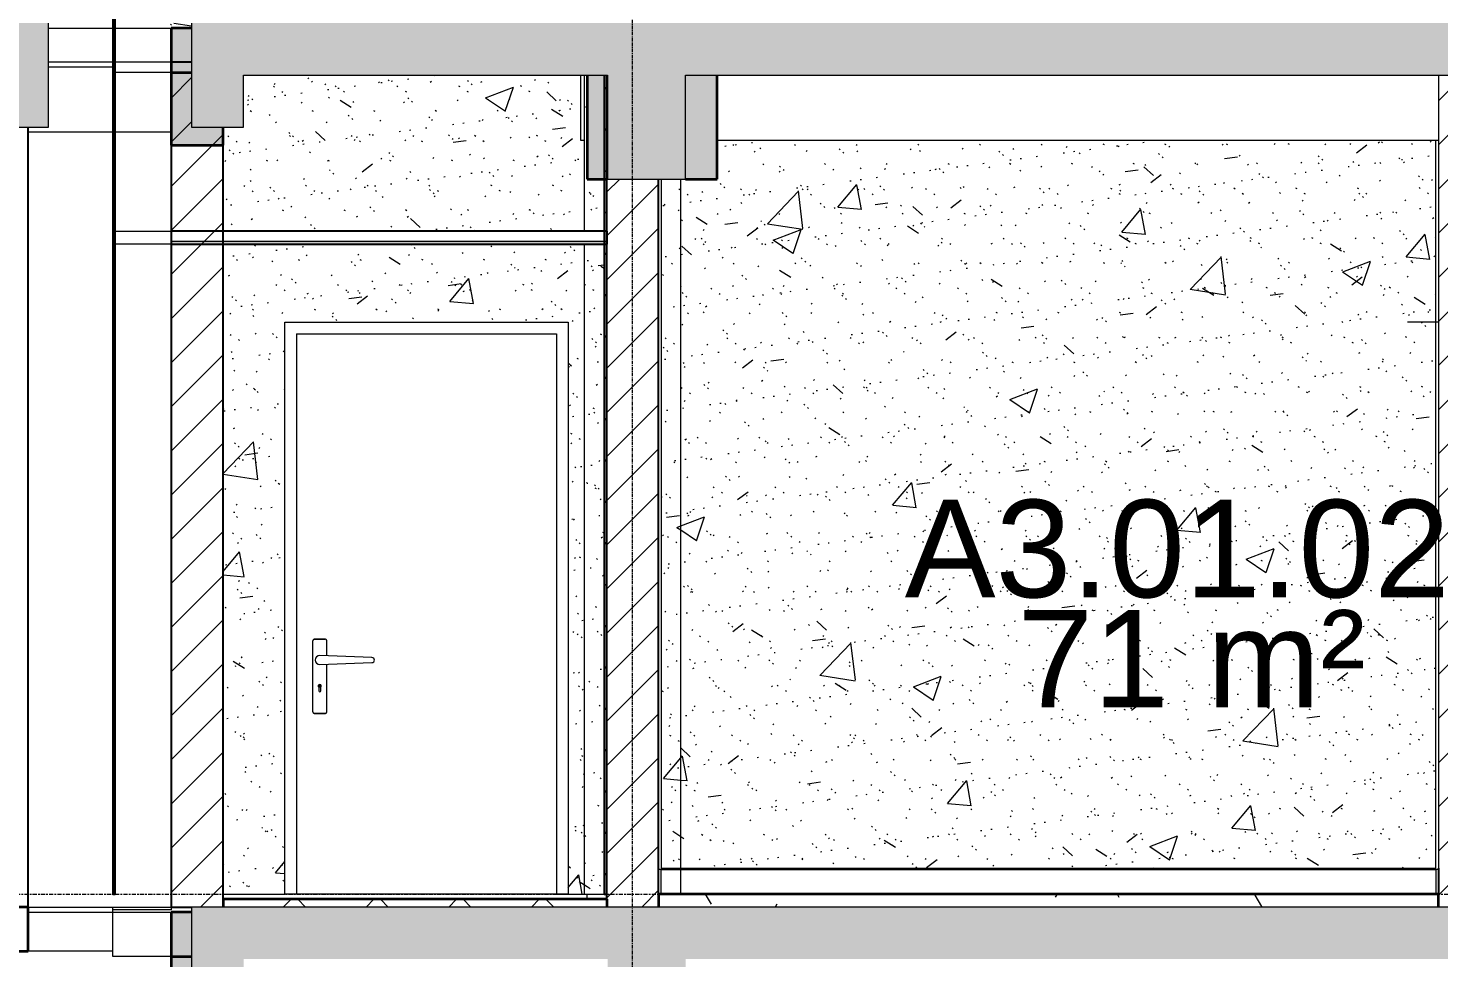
# Model space of a CAD drawing. Header units: millimetres. Extents: x 3451 to 201731, y -8641 to 35300.
# Drawn here: x 128366 to 133792, y 1955 to 5530 of the extents above; entities that cross this region are included whole.
import ezdxf

# ---------------------------------------------------------------- set-up
doc = ezdxf.new("R2010")
doc.units = ezdxf.units.MM
doc.linetypes.add('Centre', pattern=[31.75, 6.35, -4.7625, 15.875, -4.7625])
doc.linetypes.add('Grid Line', pattern=[22.225, 12.7, -3.175, 3.175, -3.175])
for name, color, linetype, lineweight in [('0-2', 50, 'Continuous', 5), ('A-AREA-IDEN', 2, 'Continuous', 9), ('A-CLNG', 13, 'Continuous', 9), ('A-CLNG-1', 13, 'Continuous', 25), ('A-CLNG-PATT-1', 13, 'Continuous', 9), ('A-DETL-GENF-1', 7, 'Continuous', 9), ('A-DETL-THIN', 151, 'Continuous', 9), ('A-DOOR', 31, 'Continuous', 9), ('A-DOOR-2', 50, 'Continuous', 18), ('A-DOOR-FRAM', 31, 'Continuous', 9), ('A-FLOR', 192, 'Continuous', 9), ('A-FLOR-1', 10, 'Continuous', 35), ('A-FLOR-2', 7, 'Continuous', 9), ('A-FLOR-3', 192, 'Continuous', 35), ('A-FLOR-HRAL', 11, 'Continuous', 9), ('A-FLOR-HRAL-1', 253, 'Continuous', 9), ('A-FLOR-HRAL-2', 53, 'Continuous', 18), ('A-FLOR-LEVL-2', 51, 'Centre', 9), ('A-FLOR-PATT-1', 7, 'Continuous', 9), ('A-FLOR-PATT-3', 8, 'Continuous', 9), ('A-FLOR-PATT-4', 67, 'Continuous', 9), ('A-WALL', 113, 'Continuous', 9), ('A-WALL-1', 113, 'Continuous', 25), ('A-WALL-2', 250, 'Continuous', 25), ('A-WALL-3', 7, 'Continuous', 9), ('A-WALL-PATT-2', 9, 'Continuous', 9), ('A-WALL-PATT-4', 111, 'Continuous', 9), ('I-WALL', 2, 'Continuous', 9), ('I-WALL-1', 7, 'Continuous', 9), ('I-WALL-2', 2, 'Continuous', 25), ('S-BEAM-1', 12, 'Continuous', 5), ('S-BEAM-2', 10, 'Continuous', 35), ('S-BEAM-3', 7, 'Continuous', 9), ('S-COLS-1', 7, 'Continuous', 9), ('S-GRID-1', 1, 'Grid Line', 9)]:
    doc.layers.add(name, color=color, linetype=linetype, lineweight=lineweight)
doc.styles.add('Arial_1', font='arial.ttf', dxfattribs={"height": 375})
pattern_1 = [(50, (-51987.05, 14125), (1093.104, -95.634), [114.3, -1257.3]), (355, (-51987, 14125), (-211.46, 1146.34), [91.44, -1005.84]), (100.451, (-51896, 14117), (881.656, 1050.7), [97.14, -1068.54]), (46.184, (-51987, 14429.8), (1626.475, -252.26), [171.45, -1885.95]), (96.636, (-51851.5, 14408.8), (1424.42, 1484.57), [145.71, -1602.81]), (351.184, (-51987, 14429.8), (1424.43, 1484.55), [137.16, -1508.76]), (21, (-51834.65, 14353.6), (909.686, -613.59), [114.3, -1257.3]), (326, (-51834.7, 14353.6), (370.81, 1105.13), [91.44, -1005.84]), (71.451, (-51758.8, 14302.5), (1280.503, 491.53), [97.14, -1068.54]), (37.5, (-51987.05, 14125), (18.531, 507.33), [50.292, -943.356, 50.292, -970.788, -1009.65]), (37.5, (-51987.05, 14125), (18.531, 507.33), [-2014.728, 50.292, -959.358]), (7.5, (-51987.05, 14125), (400.918, 601.084), [50.292, -531.876, 50.292, -920.496, -384.81]), (7.5, (-51987.05, 14125), (400.918, 601.084), [-1552.956, 50.292, -334.518]), (327.5, (-52326.9, 14125), (813.545, -34.374), [50.292, -330.708, 50.292, -1138.428, -1577.34]), (327.5, (-52326.9, 14125), (813.545, -34.374), [-1569.72, 50.292, -1527.048]), (317.5, (-52479.3, 14125), (888.775, 152.56), [50.292, -445.008, 50.292, -739.14, -1120.14]), (317.5, (-52479.3, 14125), (888.775, 152.56), [-1284.73, 50.29, -1069.85])]
pattern_2 = [(37.5, (-51987.05, 14125), (-4.7995, 146.8239), [5.029, -110.795, 5.029, -124.511, -123.825]), (37.5, (-51987.05, 14125), (-4.7995, 146.8239), [-245.364, 5.029, -118.796]), (7.5, (-51987.05, 14125), (134.8574, 215.0472), [5.029, -57.455, 5.029, -99.365, -40.005]), (7.5, (-51987.05, 14125), (134.8574, 215.0472), [-166.878, 5.029, -34.976]), (327.5, (-52080.78, 14125), (237.29776, 0.4316), [5.029, -33.071, 5.029, -132.131, -179.07]), (327.5, (-52080.78, 14125), (237.29776, 0.4316), [-175.26, 5.029, -174.041]), (317.5, (-52080.78, 14125), (229.067, 66.8792), [5.029, -14.021, 5.029, -84.887, -102.87]), (317.5, (-52080.78, 14125), (229.067, 66.8792), [-108.966, 5.029, -97.841])]
pattern_3 = [(50, (148640.8, 14125), (1093.104, -95.634), [114.3, -1257.3]), (355, (148640.8, 14125), (-211.457, 1146.34), [91.44, -1005.84]), (100.451, (148731.9, 14117), (881.656, 1050.7), [97.14, -1068.54]), (46.184, (148640.8, 14429.8), (1626.475, -252.26), [171.45, -1885.95]), (96.636, (148776.3, 14408.8), (1424.42, 1484.57), [145.71, -1602.81]), (351.184, (148640.8, 14429.8), (1424.43, 1484.55), [137.16, -1508.76]), (21, (148793.2, 14353.6), (909.686, -613.59), [114.3, -1257.3]), (326, (148793.2, 14353.6), (370.81, 1105.13), [91.44, -1005.84]), (71.451, (148869, 14302.5), (1280.503, 491.53), [97.14, -1068.54]), (37.5, (148640.8, 14125), (18.5313, 507.33), [50.292, -943.356, 50.292, -970.788, -1009.65]), (37.5, (148640.8, 14125), (18.5313, 507.33), [-2014.728, 50.292, -959.358]), (7.5, (148640.8, 14125), (400.918, 601.084), [50.292, -531.876, 50.292, -920.496, -384.81]), (7.5, (148640.8, 14125), (400.918, 601.084), [-1552.956, 50.292, -334.518]), (327.5, (148300.93, 14125), (813.545, -34.374), [50.292, -330.708, 50.292, -1138.428, -1577.34]), (327.5, (148300.93, 14125), (813.545, -34.374), [-1569.72, 50.292, -1527.048]), (317.5, (148148.5, 14125), (888.775, 152.56), [50.292, -445.008, 50.292, -739.14, -1120.14]), (317.5, (148148.5, 14125), (888.775, 152.56), [-1284.73, 50.29, -1069.85])]
pattern_4 = [(37.5, (148640.78, 14125), (-4.79953, 146.8239), [5.029, -110.795, 5.029, -124.511, -123.825]), (37.5, (148640.78, 14125), (-4.79953, 146.8239), [-245.364, 5.029, -118.796]), (7.5, (148640.78, 14125), (134.8574, 215.0472), [5.029, -57.455, 5.029, -99.365, -40.005]), (7.5, (148640.78, 14125), (134.8574, 215.0472), [-166.878, 5.029, -34.976]), (327.5, (148547.06, 14125), (237.29776, 0.4316), [5.029, -33.071, 5.029, -132.131, -179.07]), (327.5, (148547.06, 14125), (237.29776, 0.4316), [-175.26, 5.029, -174.041]), (317.5, (148547.06, 14125), (229.067, 66.8792), [5.029, -14.021, 5.029, -84.887, -102.87]), (317.5, (148547.06, 14125), (229.067, 66.8792), [-108.966, 5.029, -97.841])]
pattern_5 = [(45, (148640.78, 14125), (-79.5495, 79.5495), [])]
pattern_6 = [(45, (148640.78, 14125), (-84.8528, 84.8528), [])]

# ---------------------------------------------------------------- blocks, each defined once
blk = doc.blocks.new('NCV_TKTC_KET CAU_rvt-2-TKCS_MẶT CẮT D')
at = {"layer": 'A-FLOR-PATT-1'}
for points in [[(-71711.9, 5360), (-71633.3, 5360), (-71633.3, 5530), (-71711.9, 5530), (-71711.9, 5522.1)], [(-71711.9, 1960), (-71633.3, 1960), (-71633.3, 2130), (-71711.9, 2130)]]:
    blk.add_hatch(color=256, dxfattribs=at).paths.add_polyline_path(points)
at = {"layer": 'S-BEAM-1'}
for points in [[(-71633.3, 5080), (-71511.9, 5080), (-71511.9, 5150), (-71633.3, 5150), (-71633.3, 5530), (-71711.9, 5530), (-71711.9, 5080)], [(-71531.7, 1680), (-71511.9, 1680), (-71511.9, 1750), (-71633.3, 1750), (-71633.3, 2130), (-71711.9, 2130), (-71711.9, 1680), (-71633.3, 1680)]]:
    blk.add_hatch(color=256, dxfattribs=at).paths.add_polyline_path(points)
h = blk.add_hatch(color=256, dxfattribs=at)
h.paths.add_polyline_path([(-70111.9, 4950), (-70033.1, 4950), (-70033.1, 5350), (-70111.9, 5350), (-70111.9, 5181.5)])
h.paths.add_polyline_path([(-69611.9, 4950), (-69611.9, 5350), (-69733.1, 5350), (-69733.1, 4950)])
at = {"layer": 'A-FLOR-1'}
for p, q in [((-71633.3, 5530), (-71711.9, 5530)), ((-71711.9, 5530), (-71711.9, 5360)), ((-71711.9, 5360), (-71633.3, 5360)), ((-72261.9, 2150), (-72716.9, 2150)), ((-72261.9, 1980), (-72261.9, 2150)), ((-71633.3, 2130), (-71711.9, 2130)), ((-71711.9, 2130), (-71711.9, 1960)), ((-72716.9, 1980), (-72261.9, 1980)), ((-71711.9, 1960), (-71633.3, 1960))]:
    blk.add_line(p, q, dxfattribs=at)
at = {"layer": 'A-FLOR-2'}
for p, q in [((-71926.9, 5530), (-71711.9, 5530)), ((-71936.9, 5380), (-72183.4, 5380)), ((-71711.9, 5360), (-71926.9, 5360)), ((-72261.9, 2150), (-71936.9, 2150)), ((-71936.9, 1980), (-71936.9, 2150)), ((-71936.9, 1960), (-71936.9, 2130)), ((-71936.9, 2130), (-71711.9, 2130)), ((-71936.9, 1980), (-72261.9, 1980)), ((-71711.9, 1960), (-71936.9, 1960))]:
    blk.add_line(p, q, dxfattribs=at)
at = {"layer": 'S-BEAM-2'}
for p, q in [((-71633.3, 5530), (-71711.9, 5530)), ((-71711.9, 5530), (-71711.9, 5080)), ((-70111.9, 5350), (-70111.9, 4950)), ((-69611.9, 4950), (-69611.9, 5350)), ((-71511.9, 5080), (-71511.9, 5150)), ((-71711.9, 5080), (-71511.9, 5080)), ((-70111.9, 4950), (-70033.1, 4950)), ((-69733.1, 4950), (-69611.9, 4950)), ((-71633.3, 2130), (-71711.9, 2130)), ((-71711.9, 2130), (-71711.9, 1680))]:
    blk.add_line(p, q, dxfattribs=at)
at = {"layer": 'S-BEAM-3'}
for p, q in [((-72183.4, 5530), (-71936.9, 5530)), ((-71926.9, 5530), (-71711.9, 5530)), ((-70136.9, 5350), (-70136.9, 5100)), ((-71936.9, 5130), (-72261.9, 5130)), ((-71711.9, 5130), (-71926.9, 5130)), ((-70136.9, 5100), (-70121.9, 5100)), ((-69611.9, 5100), (-66836.9, 5100)), ((-72261.9, 2130), (-71711.9, 2130))]:
    blk.add_line(p, q, dxfattribs=at)
at = {"layer": 'S-COLS-1'}
for p, q in [((-69761.9, 2295), (-69761.9, 2300)), ((-70111.9, 2180), (-70111.9, 2200))]:
    blk.add_line(p, q, dxfattribs=at)
blk = doc.blocks.new('DOOR_CW_01 CANH MO-PANEL KINH - DIG_02-800x2200-CỬA NHÔM KÍNH-400864-TKCS_MẶT CẮT D')
at = {"layer": 'A-DOOR-2'}
blk.add_line((-37936.9, 7800), (-38056.9, 7800), dxfattribs=at)
blk = doc.blocks.new('Railing - Railing-977363-TKCS_MẶT CẮT D')
at = {"layer": 'A-FLOR-HRAL-1'}
for p, q in [((-69826.9, 2295), (-69751.9, 2295)), ((-69751.9, 2200), (-69751.9, 2295)), ((-69751.9, 2295), (-66846.9, 2295)), ((-66836.9, 2295), (-66846.9, 2295)), ((-66846.9, 2295), (-66846.9, 2200))]:
    blk.add_line(p, q, dxfattribs=at)
at = {"layer": 'A-FLOR-HRAL-2'}
for p, q in [((-69826.9, 2295), (-69836.9, 2295)), ((-69836.9, 2295), (-69836.9, 2200)), ((-69826.9, 2200), (-69826.9, 2295)), ((-69836.9, 2200), (-69826.9, 2200))]:
    blk.add_line(p, q, dxfattribs=at)
blk = doc.blocks.new('NCV_TKTC_TANG 1_rvt-2-TKCS_MẶT CẮT D')
at = {"layer": 'A-FLOR-PATT-4'}
h = blk.add_hatch(dxfattribs=at)
h.set_pattern_fill('FP_33', color=256, style=0, pattern_type=2)
h.set_pattern_definition([(0, (-51987.05, 14125), (609.6, 152.4), [50.292, -406.908, 50.292, -406.908, -2438.4]), (0, (-51987.05, 14125), (609.6, 152.4), [-914.4, 50.292, -864.108, 50.292, -406.908, -1066.8]), (0, (-51987.05, 14125), (609.6, 152.4), [-2286, 50.292, -254.508, 50.292, -711.708]), (120, (-51758.45, 14201.2), (-436.7823, 451.7291), [50.292, -406.908, 50.292, -2845.308]), (120, (-51758.45, 14201.2), (-436.7823, 451.7291), [-507.492, -406.908, 50.292, -864.108, -1524]), (120, (-51758.45, 14201.2), (-436.7823, 451.7291), [-1828.8, 50.292, -406.908, 50.292, -1016.508]), (120, (-51758.45, 14201.2), (-436.7823, 451.7291), [-2336.292, -254.508, 50.292, -711.708]), (240, (-51682.25, 14506), (-172.8177, -604.1291), [50.292, -406.908, 50.292, -406.908, -2438.4]), (240, (-51682.25, 14506), (-172.8177, -604.1291), [-914.4, 50.292, -864.108, 50.292, -406.908, -1066.8]), (240, (-51682.25, 14506), (-172.8177, -604.1291), [-2286, 50.292, -254.508, 50.292, -711.708])])
h.paths.add_polyline_path([(-67613.3, 2150), (-66836.9, 2150), (-66836.9, 2200), (-69836.9, 2200), (-69836.9, 2150), (-68919.5, 2150)])
at = {"layer": 'A-WALL-PATT-2'}
h = blk.add_hatch(dxfattribs=at)
h.set_pattern_fill('FP_32', color=256, style=0, pattern_type=2)
h.set_pattern_definition([(45, (-51987.05, 14125), (-84.8528, 84.8528), [])])
h.paths.add_polyline_path([(-66736.9, 2150), (-66736.9, 5350), (-66836.9, 5350), (-66836.9, 2150)])
h = blk.add_hatch(dxfattribs=at)
h.set_pattern_fill('FP_35', color=256, style=0, pattern_type=2)
h.set_pattern_definition(pattern_1)
h.paths.add_polyline_path([(-69751.9, 2300), (-66846.9, 2300), (-66846.9, 5100), (-69611.9, 5100), (-69611.9, 4950), (-69751.9, 4950), (-69751.9, 2437.7)])
h = blk.add_hatch(dxfattribs=at)
h.set_pattern_fill('FP_36', color=256, style=0, pattern_type=2)
h.set_pattern_definition(pattern_2)
h.paths.add_polyline_path([(-69751.9, 2300), (-66846.9, 2300), (-66846.9, 5100), (-69611.9, 5100), (-69611.9, 4950), (-69751.9, 4950), (-69751.9, 2437.7)])
h = blk.add_hatch(dxfattribs=at)
h.set_pattern_fill('FP_35', color=256, style=0, pattern_type=2)
h.set_pattern_definition(pattern_1)
h.paths.add_polyline_path([(-69751.9, 2300), (-69751.9, 4950), (-69826.9, 4950), (-69826.9, 2300)])
h = blk.add_hatch(dxfattribs=at)
h.set_pattern_fill('FP_36', color=256, style=0, pattern_type=2)
h.set_pattern_definition(pattern_2)
h.paths.add_polyline_path([(-69751.9, 2300), (-69751.9, 4950), (-69826.9, 4950), (-69826.9, 2300)])
at = {"layer": 'A-FLOR-1'}
for p, q in [((-66836.9, 2200), (-69836.9, 2200)), ((-69836.9, 2200), (-69836.9, 2150)), ((-66836.9, 2150), (-66836.9, 2200))]:
    blk.add_line(p, q, dxfattribs=at)
at = {"layer": 'A-WALL-2'}
blk.add_line((-66836.9, 2300), (-66836.9, 2150), dxfattribs=at)
at = {"layer": 'A-WALL-3'}
blk.add_line((-66836.9, 5350), (-66836.9, 2300), dxfattribs=at)
at = {"layer": 'I-WALL-1'}
for p, q in [((-66846.9, 2300), (-66846.9, 5100)), ((-69826.9, 4950), (-69826.9, 2300)), ((-69751.9, 2300), (-69751.9, 4950)), ((-69826.9, 2300), (-69751.9, 2300)), ((-69751.9, 2300), (-66846.9, 2300))]:
    blk.add_line(p, q, dxfattribs=at)
at = {"layer": 'A-DOOR'}
blk.add_blockref('DOOR_CW_01 CANH MO-PANEL KINH - DIG_02-800x2200-CỬA NHÔM KÍNH-400864-TKCS_MẶT CẮT D', (-28900, -3400), dxfattribs=at)
at = {"layer": 'A-FLOR-HRAL'}
blk.add_blockref('Railing - Railing-977363-TKCS_MẶT CẮT D', (0, 0), dxfattribs=at)
blk = doc.blocks.new('FD_05 - FD_05-1000x2200mm-835434-TKCS_MẶT CẮT D')
at = {"layer": 'A-DOOR'}
for p, q in [((-71167.8, 3172.5), (-71167.8, 2902.5)), ((-71120.3, 3180), (-71160.3, 3180)), ((-71160.3, 3180), (-71120.3, 3180)), ((-71112.8, 3116.5), (-71112.8, 3172.5)), ((-70939.9, 3110), (-71140.3, 3117.5)), ((-71140.3, 3082.5), (-70939.9, 3090)), ((-71112.8, 2902.5), (-71112.8, 3083.5)), ((-71143.8, 2995.1), (-71143.8, 2981.2)), ((-71141, 2997), (-71141, 3003)), ((-71139.6, 3003), (-71139.6, 2997)), ((-71136.8, 2981.2), (-71136.8, 2995.1)), ((-71160.3, 2895), (-71120.3, 2895)), ((-71120.3, 2895), (-71160.3, 2895))]:
    blk.add_line(p, q, dxfattribs=at)
at = {"layer": 'A-DOOR', "flags": 128}
for points in [[(-71160.3, 3180), (-71160.6, 3180), (-71160.9, 3180), (-71161.2, 3179.9), (-71161.5, 3179.9), (-71161.8, 3179.9), (-71162.1, 3179.8), (-71162.4, 3179.7), (-71162.7, 3179.6), (-71163, 3179.5), (-71163.2, 3179.4), (-71163.5, 3179.3), (-71163.8, 3179.2), (-71164, 3179), (-71164.3, 3178.9), (-71164.5, 3178.7), (-71164.8, 3178.5), (-71165, 3178.3), (-71165.3, 3178.1), (-71165.5, 3177.9), (-71165.7, 3177.7), (-71165.9, 3177.5), (-71166.1, 3177.3), (-71166.3, 3177), (-71166.5, 3176.8), (-71166.6, 3176.6), (-71166.8, 3176.3), (-71166.9, 3176), (-71167.1, 3175.8), (-71167.2, 3175.5), (-71167.3, 3175.2), (-71167.4, 3174.9), (-71167.5, 3174.7), (-71167.6, 3174.4), (-71167.6, 3174.1), (-71167.7, 3173.8), (-71167.7, 3173.5), (-71167.8, 3173.2), (-71167.8, 3172.9), (-71167.8, 3172.6), (-71167.8, 3172.5)], [(-71112.8, 3172.5), (-71112.8, 3172.8), (-71112.8, 3173.1), (-71112.9, 3173.4), (-71112.9, 3173.7), (-71113, 3174), (-71113, 3174.3), (-71113.1, 3174.6), (-71113.2, 3174.9), (-71113.3, 3175.1), (-71113.4, 3175.4), (-71113.5, 3175.7), (-71113.7, 3176), (-71113.8, 3176.2), (-71114, 3176.5), (-71114.1, 3176.7), (-71114.3, 3177), (-71114.5, 3177.2), (-71114.7, 3177.4), (-71114.9, 3177.7), (-71115.1, 3177.9), (-71115.3, 3178.1), (-71115.5, 3178.3), (-71115.8, 3178.5), (-71116, 3178.6), (-71116.3, 3178.8), (-71116.5, 3179), (-71116.8, 3179.1), (-71117, 3179.3), (-71117.3, 3179.4), (-71117.6, 3179.5), (-71117.9, 3179.6), (-71118.2, 3179.7), (-71118.4, 3179.8), (-71118.7, 3179.8), (-71119, 3179.9), (-71119.3, 3179.9), (-71119.6, 3180), (-71119.9, 3180), (-71120.2, 3180), (-71120.3, 3180)], [(-71167.8, 2902.5), (-71167.8, 2902.2), (-71167.8, 2901.9), (-71167.8, 2901.6), (-71167.7, 2901.3), (-71167.7, 2901), (-71167.6, 2900.7), (-71167.5, 2900.4), (-71167.4, 2900.1), (-71167.3, 2899.9), (-71167.2, 2899.6), (-71167.1, 2899.3), (-71167, 2899), (-71166.8, 2898.8), (-71166.7, 2898.5), (-71166.5, 2898.3), (-71166.3, 2898), (-71166.1, 2897.8), (-71165.9, 2897.6), (-71165.7, 2897.3), (-71165.5, 2897.1), (-71165.3, 2896.9), (-71165.1, 2896.7), (-71164.9, 2896.5), (-71164.6, 2896.4), (-71164.4, 2896.2), (-71164.1, 2896), (-71163.8, 2895.9), (-71163.6, 2895.7), (-71163.3, 2895.6), (-71163, 2895.5), (-71162.7, 2895.4), (-71162.5, 2895.3), (-71162.2, 2895.2), (-71161.9, 2895.2), (-71161.6, 2895.1), (-71161.3, 2895.1), (-71161, 2895), (-71160.7, 2895), (-71160.4, 2895), (-71160.3, 2895)], [(-71120.3, 2895), (-71120, 2895), (-71119.7, 2895), (-71119.4, 2895.1), (-71119.1, 2895.1), (-71118.8, 2895.1), (-71118.5, 2895.2), (-71118.3, 2895.3), (-71118, 2895.4), (-71117.7, 2895.5), (-71117.4, 2895.6), (-71117.1, 2895.7), (-71116.9, 2895.8), (-71116.6, 2896), (-71116.3, 2896.1), (-71116.1, 2896.3), (-71115.8, 2896.5), (-71115.6, 2896.7), (-71115.4, 2896.9), (-71115.1, 2897.1), (-71114.9, 2897.3), (-71114.7, 2897.5), (-71114.5, 2897.7), (-71114.3, 2898), (-71114.2, 2898.2), (-71114, 2898.5), (-71113.8, 2898.7), (-71113.7, 2899), (-71113.6, 2899.2), (-71113.4, 2899.5), (-71113.3, 2899.8), (-71113.2, 2900.1), (-71113.1, 2900.4), (-71113, 2900.7), (-71113, 2900.9), (-71112.9, 2901.2), (-71112.9, 2901.5), (-71112.8, 2901.8), (-71112.8, 2902.1), (-71112.8, 2902.4), (-71112.8, 2902.5)]]:
    blk.add_lwpolyline(points, dxfattribs=at)
at = {"layer": 'A-DOOR'}
for centre, radius, start, end in [((-71160.3, 3172.5), 7.5, 150, 180), ((-71160.3, 3172.5), 7.5, 90, 120), ((-71120.3, 3172.5), 7.5, 60, 90), ((-71120.3, 3172.5), 7.5, 0, 30), ((-71140.3, 3100), 17.5, 90, 180), ((-71140.3, 3100), 17.5, 180, 270), ((-70940.3, 3100), 10, 0, 87.8544), ((-70940.3, 3100), 10, 272.1456, 0), ((-71140.3, 3000), 6, 305.6853, 234.3147), ((-71140.3, 3003), 0.7, 0, 180), ((-71140.3, 3003), 0.7, 0, 180), ((-71140.3, 2997), 0.7, 180, 0), ((-71140.3, 2997), 0.7, 180, 0), ((-71140.3, 2981.2), 3.5, 180, 0), ((-71160.3, 2902.5), 7.5, 180, 210), ((-71160.3, 2902.5), 7.5, 240, 270), ((-71120.3, 2902.5), 7.52, 270, 300), ((-71120.3, 2902.5), 7.52, 330, 0)]:
    blk.add_arc(centre, radius, start, end, dxfattribs=at)
at = {"layer": 'A-DOOR-FRAM'}
for p, q in [((-71230.3, 4355), (-71230.3, 2200)), ((-71230.3, 4355), (-70230.3, 4355)), ((-70230.3, 4355), (-70230.3, 2200)), ((-71230.3, 2200), (-71275.3, 2200)), ((-70230.3, 2200), (-70185.3, 2200))]:
    blk.add_line(p, q, dxfattribs=at)

msp = doc.modelspace()

# ---------------------------------------------------------------- hatches: boundary and pattern name
at = {"layer": 'A-CLNG-PATT-1'}
h = msp.add_hatch(dxfattribs=at)
h.set_pattern_fill('FP_41', color=256, style=0, pattern_type=2)
h.set_pattern_definition([(0, (148640.78, 14125), (1219.2, 304.8), [50.292, -864.108, 50.292, -864.108, -4876.8]), (0, (148640.78, 14125), (1219.2, 304.8), [-1828.8, 50.292, -1778.508, 50.292, -864.108, -2133.6]), (0, (148640.78, 14125), (1219.2, 304.8), [-4572, 50.292, -559.308, 50.292, -1473.708]), (120, (149097.98, 14277.4), (-873.5645, 903.458), [50.292, -864.108, 50.292, -5740.908]), (120, (149097.98, 14277.4), (-873.5645, 903.458), [-964.692, -864.108, 50.292, -1778.508, -3048]), (120, (149097.98, 14277.4), (-873.5645, 903.458), [-3657.6, 50.292, -864.108, 50.292, -2083.308]), (120, (149097.98, 14277.4), (-873.5645, 903.458), [-4622.292, -559.308, 50.292, -1473.708]), (240, (149250.38, 14887), (-345.6355, -1208.258), [50.292, -864.108, 50.292, -5740.908]), (240, (149250.38, 14887), (-345.6355, -1208.258), [-964.692, -864.108, 50.292, -1778.508, -3048]), (240, (149250.38, 14887), (-345.6355, -1208.258), [-3657.6, 50.292, -864.108, 50.292, -2083.308]), (240, (149250.38, 14887), (-345.6355, -1208.258), [-4622.292, -559.308, 50.292, -1473.708])])
h.paths.add_polyline_path([(166974.2, 4700), (167090.9, 4700), (167090.9, 4710), (165090.5, 4710), (165090.5, 4700), (165668.1, 4700)])
h.paths.add_polyline_path([(128915.9, 4700), (130592.5, 4700), (130592.5, 4710), (128915.9, 4710)])
h.paths.add_polyline_path([(151465.9, 4700), (154590.9, 4700), (154590.9, 4710), (151465.9, 4710)])
at = {"layer": 'A-DETL-GENF-1'}
h = msp.add_hatch(color=256, dxfattribs=at)
h.paths.add_polyline_path([(160692.2, 4950), (160692.2, 5350), (167092.5, 5350), (167092.5, 5100), (167692.5, 5100), (167692.5, 5350), (171492.9, 5350), (171492.9, 5150), (171692.9, 5150), (171692.9, 5350), (175790.9, 5350), (175790.9, 4950), (176090.9, 4950), (176090.9, 5550), (151265.9, 5550), (151265.9, 5150), (151467.6, 5150), (151467.6, 5350), (154892.5, 5350), (154892.5, 5150), (155092.5, 5150), (155092.5, 5350), (156090.8, 5350), (156090.8, 4950), (156392.5, 4950), (156392.5, 5350), (160390.5, 5350), (160390.5, 4950), (160443.5, 4950)])
h.paths.add_polyline_path([(139044.6, 4950), (139044.6, 5350), (143794.6, 5350), (143794.6, 5150), (143994.6, 5150), (143994.6, 5350), (146969.9, 5350), (146969.9, 4950), (147269.9, 4950), (147269.9, 5350), (148965.9, 5350), (148965.9, 5150), (149165.9, 5151.3), (149165.9, 5550), (128994.6, 5550), (128994.6, 5150), (129194.6, 5150), (129194.6, 5350), (130594.7, 5350), (130594.7, 4950), (130894.7, 4950), (130894.7, 5350), (135595.5, 5350), (135595.5, 5150), (135794.6, 5150), (135794.6, 5350), (138744.6, 5350), (138744.6, 4950), (138892.2, 4950)])
h.paths.add_polyline_path([(122392.5, 4950), (122694.6, 4950), (122694.6, 5550), (122392.5, 5550)])
h.paths.add_polyline_path([(126828.8, 5150), (126828.8, 5350), (128244.5, 5350), (128244.5, 5150), (128444.5, 5150), (128443, 5550), (126628.8, 5550), (126628.8, 5150)])
h = msp.add_hatch(color=256, dxfattribs=at)
h.paths.add_polyline_path([(160443.5, 1550), (160692.2, 1550), (160692.2, 1950), (167092.5, 1950), (167092.5, 1700), (167692.5, 1700), (167692.5, 1950), (171492.9, 1950), (171492.9, 1750), (171692.9, 1750), (171692.9, 1950), (175790.9, 1950), (175790.9, 1550), (176090.9, 1550), (176090.9, 2150), (151265.9, 2150), (151265.9, 1750), (151465.9, 1750), (151465.9, 1950), (154892.5, 1950), (154892.5, 1750), (155092.5, 1750), (155092.5, 1950), (156090.8, 1950), (156090.8, 1550), (156392.5, 1550), (156392.5, 1950), (160390.5, 1950), (160390.5, 1550)])
h.paths.add_polyline_path([(138892.2, 1550), (139044.6, 1550), (139044.6, 1950), (143794.6, 1950), (143794.6, 1750), (143994.6, 1750), (143994.6, 1950), (146969.9, 1950), (146969.9, 1550), (147269.9, 1550), (147269.9, 1950), (148965.9, 1950), (148965.9, 1750), (149165.9, 1750), (149165.9, 2150), (128994.6, 2150), (128994.6, 1750), (129194.6, 1750), (129194.6, 1950), (130594.7, 1950), (130594.7, 1550), (130894.7, 1550), (130894.7, 1950), (135595.5, 1950), (135595.5, 1750), (135794.6, 1750), (135794.6, 1950), (138744.6, 1950), (138744.6, 1550)])
h.paths.add_polyline_path([(127790, 1750), (127910.9, 1750), (127910.9, 2150), (127710.9, 2150), (127710.9, 1750)])
at = {"layer": 'A-FLOR-PATT-3'}
h = msp.add_hatch(dxfattribs=at)
h.set_pattern_fill('FP_49', color=256, style=0, pattern_type=2)
h.set_pattern_definition([(45, (148640.78, 14125), (-159.099, 159.099), []), (135, (148640.78, 14125), (-159.099, -159.099), [])])
h.paths.add_polyline_path([(166974.2, 2150), (167090.9, 2150), (167090.9, 2180), (165090.5, 2180), (165090.5, 2150), (166647.7, 2150)])
h.paths.add_polyline_path([(153340.9, 2150), (154590.9, 2150), (154590.9, 2180), (151465.9, 2180), (151465.9, 2150), (152606.6, 2150)])
h.paths.add_polyline_path([(148374.6, 2150), (149162.7, 2150), (149162.7, 2180), (147192.5, 2180), (147192.5, 2150), (147382.1, 2150)])
h.paths.add_polyline_path([(129749.2, 2150), (130592.5, 2150), (130592.5, 2180), (129115.9, 2180), (129115.9, 2150), (129194.6, 2150)])
at = {"layer": 'A-WALL-PATT-4'}
h = msp.add_hatch(dxfattribs=at)
h.set_pattern_fill('FP_35', color=256, style=0, pattern_type=2)
h.set_pattern_definition(pattern_3)
h.paths.add_polyline_path([(127830.9, 2200), (127830.9, 5130), (127591, 5130), (127591, 4750), (127516, 4750), (127516, 2200), (127790, 2200)])
h.paths.add_polyline_path([(126375.9, 2200), (127316, 2200), (127316, 4750), (126120.9, 4750), (126120.9, 3670.5), (126370.9, 3488.9), (126370.9, 3476.5), (126375.9, 3472.9), (126375.9, 2338.9), (126370.9, 2338.9), (126370.9, 2200)])
h.paths.add_polyline_path([(126365.9, 2388.9), (126365.9, 2480.2), (126120.9, 2658.2), (126120.9, 2388.9), (126364.5, 2388.9)])
h.paths.add_polyline_path([(126365.9, 2492.5), (126365.9, 3480.2), (126271.9, 3548.5), (126271.9, 2560.8)])
h.paths.add_polyline_path([(126261.9, 2568.1), (126261.9, 3555.7), (126167.9, 3624), (126167.9, 2636.4), (126248.5, 2577.8)])
h.paths.add_polyline_path([(126157.9, 2643.6), (126157.9, 3631.3), (126120.9, 3658.2), (126120.9, 2670.5)])
h.paths.add_polyline_path([(126251.3, 5500), (126182, 5550.4), (126120.9, 5506), (126120.9, 5500)])
h.paths.add_polyline_path([(126120.9, 5518.4), (126157.9, 5545.3), (126157.9, 5567.8), (126120.9, 5594.7), (126120.9, 5522.1)])
h.paths.add_polyline_path([(128915.9, 5530), (128915.9, 5550), (128700.9, 5550), (128700.9, 5530)])
h.paths.add_polyline_path([(127830.9, 5550), (127830.9, 5600), (127516, 5600), (127516, 5550), (127790, 5550)])
h.paths.add_polyline_path([(127289.3, 5550), (127316, 5550), (127316, 5600), (126375.9, 5600), (126375.9, 5550), (126828.8, 5550)])
h.paths.add_polyline_path([(126167.9, 5552.5), (126173.4, 5556.6), (126167.9, 5560.6)])
h = msp.add_hatch(dxfattribs=at)
h.set_pattern_fill('FP_36', color=256, style=0, pattern_type=2)
h.set_pattern_definition(pattern_4)
h.paths.add_polyline_path([(127830.9, 2200), (127830.9, 5130), (127591, 5130), (127591, 4750), (127516, 4750), (127516, 2200), (127790, 2200)])
h.paths.add_polyline_path([(126375.9, 2200), (127316, 2200), (127316, 4750), (126120.9, 4750), (126120.9, 3670.5), (126370.9, 3488.9), (126370.9, 3476.5), (126375.9, 3472.9), (126375.9, 2338.9), (126370.9, 2338.9), (126370.9, 2200)])
h.paths.add_polyline_path([(126365.9, 2388.9), (126365.9, 2480.2), (126120.9, 2658.2), (126120.9, 2388.9), (126364.5, 2388.9)])
h.paths.add_polyline_path([(126365.9, 2492.5), (126365.9, 3480.2), (126271.9, 3548.5), (126271.9, 2560.8)])
h.paths.add_polyline_path([(126261.9, 2568.1), (126261.9, 3555.7), (126167.9, 3624), (126167.9, 2636.4), (126248.5, 2577.8)])
h.paths.add_polyline_path([(126157.9, 2643.6), (126157.9, 3631.3), (126120.9, 3658.2), (126120.9, 2670.5)])
h.paths.add_polyline_path([(126251.3, 5500), (126182, 5550.4), (126120.9, 5506), (126120.9, 5500)])
h.paths.add_polyline_path([(126120.9, 5518.4), (126157.9, 5545.3), (126157.9, 5567.8), (126120.9, 5594.7), (126120.9, 5522.1)])
h.paths.add_polyline_path([(128915.9, 5530), (128915.9, 5550), (128700.9, 5550), (128700.9, 5530)])
h.paths.add_polyline_path([(127830.9, 5550), (127830.9, 5600), (127516, 5600), (127516, 5550), (127790, 5550)])
h.paths.add_polyline_path([(127289.3, 5550), (127316, 5550), (127316, 5600), (126375.9, 5600), (126375.9, 5550), (126828.8, 5550)])
h.paths.add_polyline_path([(126167.9, 5552.5), (126173.4, 5556.6), (126167.9, 5560.6)])
h = msp.add_hatch(dxfattribs=at)
h.set_pattern_fill('FP_40', color=256, style=0, pattern_type=2)
h.set_pattern_definition(pattern_5)
h.paths.add_polyline_path([(128700.9, 2200), (128700.9, 5600), (128690.9, 5600), (128690.9, 2200)])
h = msp.add_hatch(dxfattribs=at)
h.set_pattern_fill('FP_35', color=256, style=0, pattern_type=2)
h.set_pattern_definition(pattern_3)
h.paths.add_polyline_path([(129115.9, 2200), (129352.5, 2200), (129352.5, 4400), (130442.5, 4400), (130442.5, 2200), (130505.9, 2200), (130505.9, 4700), (129115.9, 4700), (129115.9, 2437.7)])
h.paths.add_polyline_path([(130075.7, 4750), (130505.9, 4750), (130505.9, 5100), (130490.9, 5100), (130490.9, 5350), (129194.6, 5350), (129194.6, 5150), (129115.9, 5150), (129115.9, 4750), (130070.3, 4750)])
h.paths.add_polyline_path([(128915.9, 5530), (128994.6, 5530), (128994.6, 5550), (128700.9, 5550), (128700.9, 5530), (128738.9, 5530)])
h.paths.add_polyline_path([(130498.4, 5580), (130505.9, 5580), (130505.9, 5600), (129115.9, 5600), (129115.9, 5580), (130402.2, 5580)])
h = msp.add_hatch(dxfattribs=at)
h.set_pattern_fill('FP_36', color=256, style=0, pattern_type=2)
h.set_pattern_definition(pattern_4)
h.paths.add_polyline_path([(129115.9, 2200), (129352.5, 2200), (129352.5, 4400), (130442.5, 4400), (130442.5, 2200), (130505.9, 2200), (130505.9, 4700), (129115.9, 4700), (129115.9, 2437.7)])
h.paths.add_polyline_path([(130075.7, 4750), (130505.9, 4750), (130505.9, 5100), (130490.9, 5100), (130490.9, 5350), (129194.6, 5350), (129194.6, 5150), (129115.9, 5150), (129115.9, 4750), (130070.3, 4750)])
h.paths.add_polyline_path([(128915.9, 5530), (128994.6, 5530), (128994.6, 5550), (128700.9, 5550), (128700.9, 5530), (128738.9, 5530)])
h.paths.add_polyline_path([(130498.4, 5580), (130505.9, 5580), (130505.9, 5600), (129115.9, 5600), (129115.9, 5580), (130402.2, 5580)])
h = msp.add_hatch(dxfattribs=at)
h.set_pattern_fill('FP_35', color=256, style=0, pattern_type=2)
h.set_pattern_definition(pattern_3)
h.paths.add_polyline_path([(130505.9, 2200), (130515.9, 2200), (130515.9, 4700), (130505.9, 4700), (130505.9, 2437.7)])
h.paths.add_polyline_path([(130515.9, 4750), (130515.9, 5350), (130505.9, 5350), (130505.9, 4750)])
h.paths.add_polyline_path([(130505.9, 5580), (130515.9, 5580), (130515.9, 5600), (130505.9, 5600)])
h = msp.add_hatch(dxfattribs=at)
h.set_pattern_fill('FP_36', color=256, style=0, pattern_type=2)
h.set_pattern_definition(pattern_4)
h.paths.add_polyline_path([(130505.9, 2200), (130515.9, 2200), (130515.9, 4700), (130505.9, 4700), (130505.9, 2437.7)])
h.paths.add_polyline_path([(130515.9, 4750), (130515.9, 5350), (130505.9, 5350), (130505.9, 4750)])
h.paths.add_polyline_path([(130505.9, 5580), (130515.9, 5580), (130515.9, 5600), (130505.9, 5600)])
h = msp.add_hatch(dxfattribs=at)
h.set_pattern_fill('FP_35', color=256, style=0, pattern_type=2)
h.set_pattern_definition(pattern_3)
h.paths.add_polyline_path([(130580.9, 2200), (130580.9, 4700), (130515.9, 4700), (130515.9, 2200)])
h.paths.add_polyline_path([(130532.2, 4750), (130580.9, 4750), (130580.9, 4950), (130515.9, 4950), (130515.9, 4750)])
h.paths.add_polyline_path([(130580.9, 5580), (130580.9, 5600), (130515.9, 5600), (130516.3, 5580)])
h = msp.add_hatch(dxfattribs=at)
h.set_pattern_fill('FP_36', color=256, style=0, pattern_type=2)
h.set_pattern_definition(pattern_4)
h.paths.add_polyline_path([(130580.9, 2200), (130580.9, 4700), (130515.9, 4700), (130515.9, 2200)])
h.paths.add_polyline_path([(130532.2, 4750), (130580.9, 4750), (130580.9, 4950), (130515.9, 4950), (130515.9, 4750)])
h.paths.add_polyline_path([(130580.9, 5580), (130580.9, 5600), (130515.9, 5600), (130516.3, 5580)])
h = msp.add_hatch(dxfattribs=at)
h.set_pattern_fill('FP_40', color=256, style=0, pattern_type=2)
h.set_pattern_definition(pattern_5)
h.paths.add_polyline_path([(130590.9, 2200), (130590.9, 5350), (130580.9, 5350), (130580.9, 2200)])
h.paths.add_polyline_path([(130580.9, 5550), (130590.9, 5550), (130590.9, 5600), (130580.9, 5600)])
h = msp.add_hatch(dxfattribs=at)
h.set_pattern_fill('FP_32', color=256, style=0, pattern_type=2)
h.set_pattern_definition(pattern_6)
h.paths.add_polyline_path([(129096.1, 2150), (129115.9, 2150), (129115.9, 5150), (128994.6, 5150), (128994.6, 5400), (128915.9, 5400), (128915.9, 2150), (128994.6, 2150)])
h = msp.add_hatch(dxfattribs=at)
h.set_pattern_fill('FP_32', color=256, style=0, pattern_type=2)
h.set_pattern_definition(pattern_6)
h.paths.add_polyline_path([(130728.8, 2150), (130790.9, 2150), (130790.9, 4950), (130594.7, 4950), (130594.7, 5350), (130590.9, 5350), (130590.9, 2150)])

# ---------------------------------------------------------------- linework, layer by layer
at = {"layer": 'A-CLNG'}
for p, q in [((128700.9, 4750), (128915.9, 4750)), ((128915.9, 4700), (128700.9, 4700)), ((130592.5, 4710), (128915.9, 4710))]:
    msp.add_line(p, q, dxfattribs=at)
at = {"layer": 'A-CLNG-1'}
for p, q in [((130592.5, 4750), (128915.9, 4750)), ((130592.5, 4700), (130592.5, 4750)), ((128915.9, 4700), (130592.5, 4700))]:
    msp.add_line(p, q, dxfattribs=at)
at = {"layer": 'A-DETL-THIN'}
for p, q in [((128444.5, 5150), (128444.5, 5550)), ((128994.6, 5550), (128994.6, 5150)), ((129194.6, 5150), (129194.6, 5350)), ((129194.6, 5350), (130594.7, 5350)), ((130594.7, 5350), (130594.7, 4950)), ((130894.7, 4950), (130894.7, 5350)), ((130894.7, 5350), (135595.5, 5350)), ((128244.5, 5150), (128444.5, 5150)), ((128994.6, 5150), (129194.6, 5150)), ((130594.7, 4950), (130894.7, 4950)), ((149165.9, 2150), (128994.6, 2150)), ((128994.6, 2150), (128994.6, 1750))]:
    msp.add_line(p, q, dxfattribs=at)
at = {"layer": 'A-FLOR'}
for p, q in [((128915.9, 2140), (128690.9, 2140)), ((128915.9, 2150), (128915.9, 2140))]:
    msp.add_line(p, q, dxfattribs=at)
at = {"layer": 'A-FLOR-3'}
for p, q in [((130592.5, 2180), (129115.9, 2180)), ((129115.9, 2180), (129115.9, 2150)), ((130592.5, 2150), (130592.5, 2180))]:
    msp.add_line(p, q, dxfattribs=at)
at = {"layer": 'A-FLOR-LEVL-2'}
msp.add_line((106972.4, 2200), (198239.7, 2200), dxfattribs=at)
at = {"layer": 'A-WALL'}
for p, q in [((128690.9, 5400), (128444.5, 5400)), ((128915.9, 5400), (128700.9, 5400)), ((130442.5, 2200), (129352.5, 2200)), ((128365.9, 2150), (128915.9, 2150))]:
    msp.add_line(p, q, dxfattribs=at)
at = {"layer": 'A-WALL-1'}
for p, q in [((128915.9, 5400), (128915.9, 2150)), ((128994.6, 5400), (128915.9, 5400)), ((130590.9, 5350), (130590.9, 2150)), ((128365.9, 2150), (128365.9, 5150)), ((129115.9, 2150), (129115.9, 5150)), ((130790.9, 2150), (130790.9, 4950)), ((128265.9, 2150), (128365.9, 2150)), ((128915.9, 2150), (128994.6, 2150))]:
    msp.add_line(p, q, dxfattribs=at)
at = {"layer": 'I-WALL'}
for p, q in [((130505.9, 4750), (130505.9, 5350)), ((130505.9, 2200), (130505.9, 4700)), ((129352.5, 2200), (129352.5, 4400)), ((129352.5, 4400), (130442.5, 4400)), ((130442.5, 4400), (130442.5, 2200)), ((129115.9, 2200), (129352.5, 2200)), ((130442.5, 2200), (130580.9, 2200))]:
    msp.add_line(p, q, dxfattribs=at)
at = {"layer": 'I-WALL-2'}
for p, q in [((128690.9, 9000), (128690.9, 2200)), ((128700.9, 2200), (128700.9, 9000)), ((130580.9, 5350), (130580.9, 2200)), ((128690.9, 2200), (128700.9, 2200)), ((130580.9, 2200), (130590.9, 2200))]:
    msp.add_line(p, q, dxfattribs=at)
at = {"layer": 'S-GRID-1'}
msp.add_line((130690.9, -3541.4), (130690.9, 30542.5), dxfattribs=at)

# ---------------------------------------------------------------- block references
at = {"layer": '0-2'}
for name in ['NCV_TKTC_KET CAU_rvt-2-TKCS_MẶT CẮT D', 'NCV_TKTC_TANG 1_rvt-2-TKCS_MẶT CẮT D']:
    msp.add_blockref(name, (200627.8, 0), dxfattribs=at)
at = {"layer": 'A-DOOR'}
msp.add_blockref('FD_05 - FD_05-1000x2200mm-835434-TKCS_MẶT CẮT D', (200627.8, 0), dxfattribs=at)

# ---------------------------------------------------------------- texts
at = {"layer": 'A-AREA-IDEN', "char_height": 375, "line_spacing_factor": 0.936439, "style": 'Arial_1'}
for s, insert, width, attachment_point in [('\\pt7.5,15,22.5,30,37.5,45,52.5,60,67.5,75,82.5,90,97.5,105,112.5,120,127.5,135,142.5,150,157.5,165,172.5,180,187.5,195,202.5,210,217.5,225,232.5,240;A3.01.02', (132786.1, 3336), 2094, 8), ('\\pt7.5,15,22.5,30,37.5,45,52.5,60,67.5,75,82.5,90,97.5,105,112.5,120,127.5,135,142.5,150,157.5,165,172.5,180,187.5,195,202.5,210,217.5,225,232.5,240;71 m²', (132840.5, 3105.5), 1359, 5)]:
    msp.add_mtext(s, dxfattribs=dict(at, insert=insert, width=width, attachment_point=attachment_point))

doc.saveas('drawing.dxf')
